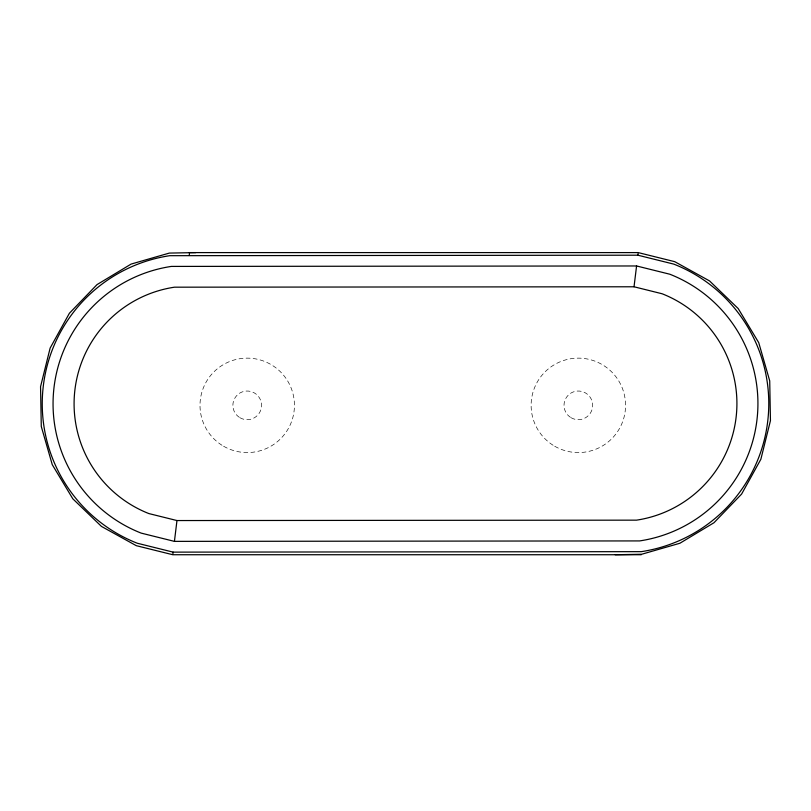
<?xml version="1.0" encoding="UTF-8"?>
<svg xmlns="http://www.w3.org/2000/svg" width="811" height="811" viewBox="0 0 811 811"><rect width="100%" height="100%" fill="white"/><g stroke="black" fill="none" stroke-linecap="round" stroke-linejoin="round"><path stroke-width="0.61" stroke-dasharray="4.05 3.04" d="M554.734 446.243A47.21 47.21 0 0 0 625.555 405.358A47.21 47.21 0 0 0 554.734 364.463A47.21 47.21 0 0 0 554.734 446.243M223.613 446.243A47.21 47.21 0 0 0 294.434 405.358A47.21 47.21 0 0 0 223.613 364.463A47.21 47.21 0 0 0 223.613 446.243M240.046 417.777A14.345 14.345 0 0 0 261.558 405.358A14.345 14.345 0 0 0 240.046 392.94A14.345 14.345 0 0 0 240.046 417.777M571.177 417.777A14.345 14.345 0 0 0 592.679 405.358A14.345 14.345 0 0 0 571.177 392.94A14.345 14.345 0 0 0 571.177 417.777"/><path stroke-width="1.22" d="M172.915 553.7L173.108 552.129L641.268 551.652A149.792 149.792 0 0 0 673.769 264.112L637.892 255.201L169.732 255.688A149.792 149.792 0 0 0 137.231 543.218L173.108 552.129M174.426 541.373L639.656 540.917A138.934 138.934 0 0 0 669.805 274.219L636.574 265.967L171.344 266.413A138.934 138.934 0 0 0 141.195 533.121L174.426 541.373L176.97 520.55L636.534 520.155A117.94 117.94 0 0 0 662.121 293.764L634.03 286.78L174.466 287.185A117.94 117.94 0 0 0 148.879 513.576L176.97 520.55M634.03 286.78L636.574 265.967M637.892 255.201L638.085 253.63M195.775 252.596L169.337 253.083L131.098 264.082L97.016 284.61L69.401 313.249L50.14 348.071L40.55 386.685L41.28 426.464L52.279 464.703L72.808 498.795L101.446 526.41L136.268 545.671L172.784 554.734L641.268 554.734M615.225 554.734L641.663 554.258L679.902 543.248L713.984 522.73L741.599 494.081L760.86 459.269L770.45 420.645L769.72 380.866L758.721 342.627L738.192 308.545L709.554 280.93L674.732 261.669L638.216 252.596L189.348 252.596M189.328 253.752L189.358 255.323"/></g></svg>
